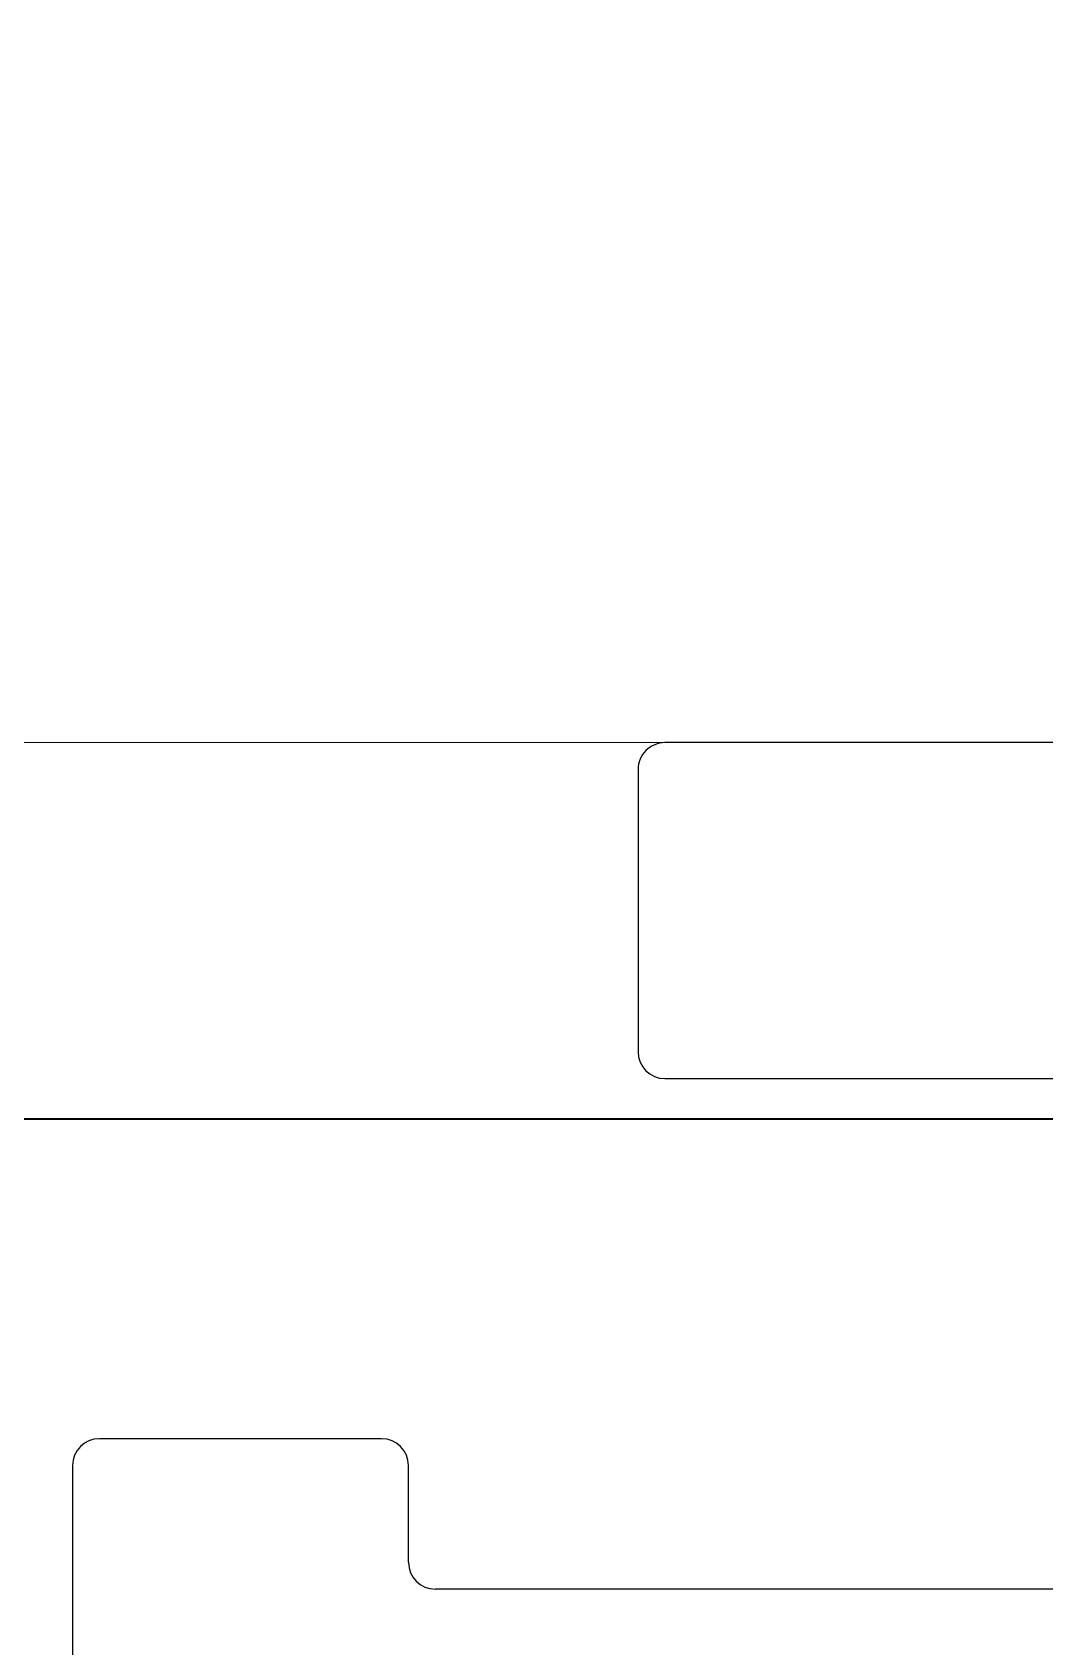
# Model space of a CAD drawing. Extents: x -82 to 113, y -82 to 93.
# Drawn here: x 7.899 to 8.275, y 76.444 to 77.045 of the extents above; entities that cross this region are included whole.
import ezdxf

# ---------------------------------------------------------------- set-up
doc = ezdxf.new("R2010")
doc.units = 0
doc.header["$MEASUREMENT"] = 0
doc.layers.get('0').update_dxf_attribs({"linetype": 'CONTINUOUS'})
for name, color, linetype in [('Ballons', 7, 'CONTINUOUS'), ('DIM', 7, 'CONTINUOUS'), ('INERTIA', 7, 'CONTINUOUS'), ('VENT', 5, 'CONTINUOUS')]:
    doc.layers.add(name, color=color, linetype=linetype)

# ---------------------------------------------------------------- blocks, each defined once
blk = doc.blocks.new('25201 bom')
at = {"color": 7, "linetype": 'Continuous', "lineweight": 15}
blk.add_line((-0.2825, 0.61), (0.2825, 0.61), dxfattribs=at)
blk = doc.blocks.new('spacer')
at = {"layer": 'INERTIA', "color": 7, "lineweight": 35}
blk.add_lwpolyline([(-2.59562, 35.89689), (-1.09562, 35.89689), (-1.09562, 37.39689), (-2.59562, 37.39689)], close=True, dxfattribs=at)
blk = doc.blocks.new('3203-1_Sash_Component')
for p, q in [((1.42744, 2.33398), (1.42744, 2.77548)), ((0.72224, 2.37998), (1.29244, 2.37998)), ((1.30244, 2.36998), (1.30244, 2.33398)), ((1.31244, 2.32398), (1.41744, 2.32398)), ((1.207, 2.18998), (0.72224, 2.18998)), ((1.217, 2.07498), (1.217, 2.17998)), ((0.525, 2.06498), (1.207, 2.06498))]:
    blk.add_line(p, q)
for centre, start, end in [((1.29244, 2.36998), 0, 90), ((1.31244, 2.33398), 180, 270), ((1.41744, 2.33398), 270, 360), ((1.207, 2.17998), 0, 90), ((1.207, 2.07498), 270, 0)]:
    blk.add_arc(centre, 0.01, start, end)
blk = doc.blocks.new('3203_Sash_Assembly')
blk.add_blockref('3203-1_Sash_Component', (0, 0))

msp = doc.modelspace()

# ---------------------------------------------------------------- block references
at = {"layer": 'Ballons', "rotation": 180}
msp.add_blockref('25201 bom', (8.067, 77.39064), dxfattribs=at)
at = {"layer": 'DIM', "rotation": 180}
msp.add_blockref('spacer', (6.22137, 114.03753), dxfattribs=at)
at = {"layer": 'VENT', "rotation": 180}
msp.add_blockref('3203_Sash_Assembly', (9.34094, 78.84561), dxfattribs=at)

doc.saveas('drawing.dxf')
